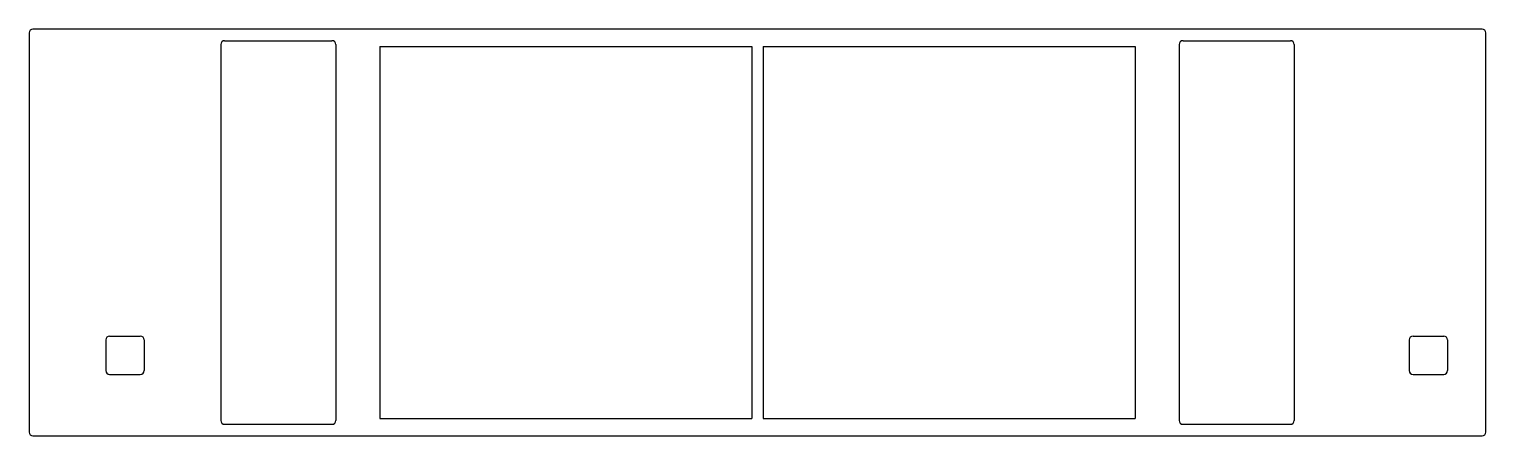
# Model space of a CAD drawing. Header units: millimetres. Extents: x -760 to 0, y -212 to 0.
import ezdxf

# ---------------------------------------------------------------- set-up
doc = ezdxf.new("R2010")
doc.units = ezdxf.units.MM

msp = doc.modelspace()

# ---------------------------------------------------------------- linework, layer by layer
at = {"color": 7, "linetype": 'Continuous', "lineweight": 25}
for p, q in [((-2, 0), (-758, 0)), ((-760, -2), (-760, -210)), ((-658, -6), (-602, -6)), ((-158, -6), (-102, -6)), ((0, -210), (0, -2)), ((-660, -8), (-660, -204)), ((-600, -8), (-600, -204)), ((-577, -9), (-577, -203)), ((-577, -9), (-383, -9)), ((-383, -9), (-383, -203)), ((-377, -9), (-377, -203)), ((-377, -9), (-183, -9)), ((-183, -9), (-183, -203)), ((-160, -8), (-160, -204)), ((-100, -8), (-100, -204)), ((-720, -162), (-720, -178)), ((-718, -160), (-702, -160)), ((-700, -162), (-700, -178)), ((-40, -162), (-40, -178)), ((-38, -160), (-22, -160)), ((-20, -162), (-20, -178)), ((-718, -180), (-702, -180)), ((-38, -180), (-22, -180)), ((-577, -203), (-383, -203)), ((-377, -203), (-183, -203)), ((-758, -212), (-2, -212)), ((-658, -206), (-602, -206)), ((-158, -206), (-102, -206))]:
    msp.add_line(p, q, dxfattribs=at)
for centre, start, end in [((-758, -2), 90, 180), ((-658, -8), 90, 180), ((-602, -8), 360, 90), ((-158, -8), 90, 180), ((-102, -8), 360, 90), ((-2, -2), 0, 90), ((-718, -162), 90, 180), ((-702, -162), 360, 90), ((-38, -162), 90, 180), ((-22, -162), 0, 90), ((-718, -178), 180, 270), ((-702, -178), 270, 0), ((-38, -178), 180, 270), ((-22, -178), 270, 0), ((-658, -204), 180, 270), ((-602, -204), 270, 0), ((-158, -204), 180, 270), ((-102, -204), 270, 0), ((-758, -210), 180, 270), ((-2, -210), 270, 0)]:
    msp.add_arc(centre, 2, start, end, dxfattribs=at)

doc.saveas('drawing.dxf')
